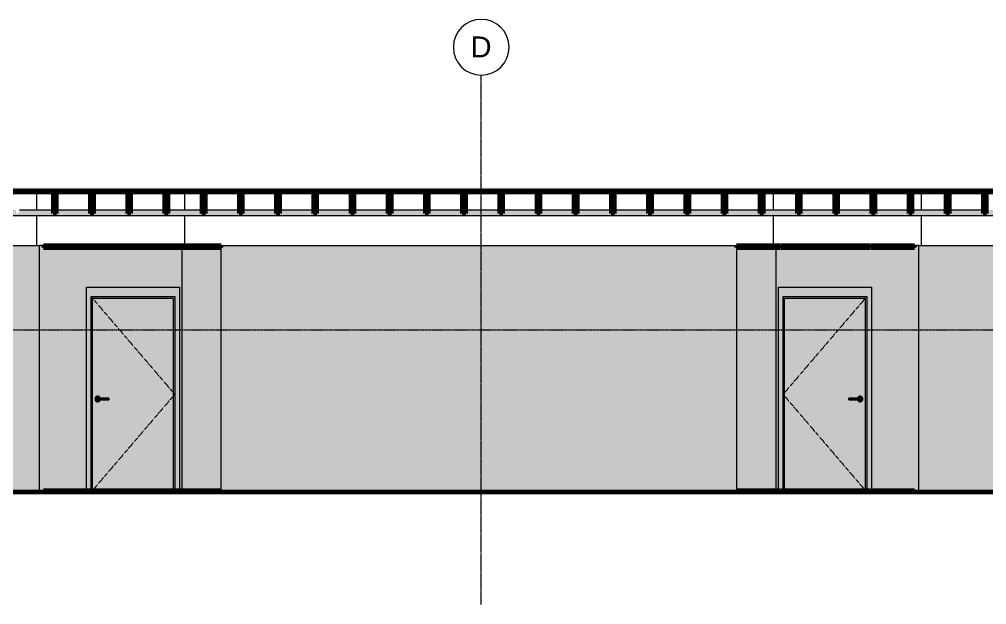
# Model space of a CAD drawing. Header units: inches. Extents: x 2871 to 9348, y -48 to 340.
# Drawn here: x 8180.7 to 8596.7, y 87.6 to 339.2 of the extents above; entities that cross this region are included whole.
import ezdxf

# ---------------------------------------------------------------- set-up
doc = ezdxf.new("R2010")
doc.units = ezdxf.units.IN
doc.header["$MEASUREMENT"] = 0
for name, pattern in [('Aligning Line 1_8_', [0.25, 0.125, -0.125]), ('Dash 1_16_', [0.125, 0.0625, -0.0625]), ('Grid Line 1_2_', [0.875, 0.5, -0.125, 0.125, -0.125])]:
    doc.linetypes.add(name, pattern=pattern)
for name, color, linetype, lineweight in [('0-3', 165, 'Continuous', 5), ('0-7', 130, 'Continuous', 5), ('A-CLNG', 13, 'Continuous', 18), ('A-CLNG-2', 13, 'Continuous', 60), ('A-DOOR', 31, 'Continuous', 18), ('A-DOOR-4', 31, 'Continuous', 9), ('A-DOOR-6', 31, 'Dash 1_16_', 9), ('A-DOOR-FRAM', 31, 'Continuous', 9), ('A-DOOR-FRAM-3', 31, 'Continuous', 18), ('A-FLOR', 192, 'Continuous', 18), ('A-FLOR-3', 250, 'Continuous', 60), ('A-FLOR-4', 21, 'Continuous', 18), ('A-FLOR-5', 135, 'Continuous', 5), ('A-FLOR-6', 10, 'Continuous', 18), ('A-FLOR-8', 192, 'Continuous', 60), ('A-FLOR-LEVL-1', 51, 'Grid Line 1_2_', 9), ('A-FLOR-MCUT-1', 10, 'Continuous', 18), ('A-FLOR-PATT-2', 253, 'Continuous', 9), ('G-ANNO-SYMB-1', 147, 'Aligning Line 1_8_', 9), ('I-WALL', 2, 'Continuous', 18), ('I-WALL-1', 2, 'Continuous', 5), ('P-PIPE', 3, 'Continuous', 9), ('P-PIPE-1', 3, 'Continuous', 5), ('S-BEAM', 12, 'Continuous', 9), ('S-BEAM-1', 12, 'Continuous', 60), ('S-GRID-1', 1, 'Grid Line 1_2_', 9), ('S-GRID-IDEN', 1, 'Continuous', 9), ('S-GRID-IDEN-1', 147, 'Continuous', 9)]:
    doc.layers.add(name, color=color, linetype=linetype, lineweight=lineweight)
doc.styles.add('Arial', font='arial.ttf', dxfattribs={"height": 9})

# ---------------------------------------------------------------- blocks, each defined once
blk = doc.blocks.new('CTR - 2nd Phase_rvt-7-Elevation 9 - a')
at = {"layer": 'A-FLOR-LEVL-1'}
blk.add_line((10303.21, 136), (11795.56, 136), dxfattribs=at)
blk = doc.blocks.new('CTR - 1st Phase - Unit Layouts_rvt-7-Elevation 9 - a')
at = {"layer": 'A-FLOR-LEVL-1'}
blk.add_line((10303.21, 136), (11795.56, 136), dxfattribs=at)
blk = doc.blocks.new('Grid - Grid Head - Circle-50561-Elevation 9 - a')
at = {"layer": 'S-GRID-IDEN-1'}
for start, end in [(0, 180), (180, 360)]:
    blk.add_arc((11535.19, 327.16), 12, start, end, dxfattribs=at)
blk = doc.blocks.new('CTR - 1st Phase - Shell_rvt-7-Elevation 9 - a')
at = {"layer": 'A-FLOR-4'}
blk.add_hatch(color=256, dxfattribs=at).paths.add_polyline_path([(11071.2, 265), (11747.21, 265), (11747.21, 265.75), (10351.58, 265.75), (10351.58, 265), (11060.3, 265)], flags=0)
at = {"layer": 'A-FLOR-5'}
blk.add_hatch(color=256, dxfattribs=at).paths.add_polyline_path([(11725.41, 265.75), (11747.21, 265.75), (11747.21, 266), (10351.58, 266), (10351.58, 265.75), (11714.5, 265.75)], flags=0)
at = {"layer": 'A-FLOR-PATT-2'}
h = blk.add_hatch(dxfattribs=at)
h.set_pattern_fill('FP_12', color=256, style=0, pattern_type=2)
h.set_pattern_definition([(0, (10972.352, 0), (15.36, 3.84), [0.634, -10.886, 0.634, -10.886, -61.44]), (0, (10972.352, 0), (15.36, 3.84), [-23.04, 0.634, -22.406, 0.634, -10.886, -26.88]), (0, (10972.352, 0), (15.36, 3.84), [-57.6, 0.634, -7.046, 0.634, -18.566]), (120, (10978.112, 1.92), (-11.005538, 11.38215), [0.634, -10.886, 0.634, -10.886, -61.44]), (120, (10978.112, 1.92), (-11.005538, 11.38215), [-23.04, 0.634, -22.406, 0.634, -10.886, -26.88]), (120, (10978.112, 1.92), (-11.005538, 11.38215), [-57.6, 0.634, -7.046, 0.634, -18.566]), (240, (10980.032, 9.6), (-4.354462, -15.22215), [0.634, -10.886, 0.634, -10.886, -61.44]), (240, (10980.032, 9.6), (-4.354462, -15.22215), [-23.04, 0.634, -22.406, 0.634, -10.886, -26.88]), (240, (10980.032, 9.6), (-4.354462, -15.22215), [-57.6, 0.634, -7.046, 0.634, -18.566])])
h.paths.add_polyline_path([(11071.2, 266), (11747.21, 266), (11747.21, 266.79), (10351.58, 266.79), (10351.58, 266), (11060.3, 266)], flags=0)
at = {"layer": 'A-FLOR-3'}
for p, q in [((10351.58, 265), (11747.21, 265)), ((11546.99, 136), (10351.58, 136))]:
    blk.add_line(p, q, dxfattribs=at)
at = {"layer": 'A-FLOR-6'}
for p, q in [((10647.94, 265), (10647.94, 257.19)), ((10711.64, 265), (10711.64, 257.19)), ((10964.74, 265), (10964.74, 257.19)), ((11028.44, 265), (11028.44, 257.19)), ((10647.94, 254.81), (10647.94, 241.88)), ((10711.64, 254.81), (10711.64, 241.88)), ((10964.74, 254.81), (10964.74, 241.88)), ((11028.44, 254.81), (11028.44, 241.88))]:
    blk.add_line(p, q, dxfattribs=at)
at = {"layer": 'A-FLOR-LEVL-1'}
blk.add_line((10303.21, 136), (11795.56, 136), dxfattribs=at)
at = {"layer": 'A-FLOR-MCUT-1'}
for p, q in [((11747.21, 266), (10351.58, 266)), ((11747.21, 265.75), (10351.58, 265.75))]:
    blk.add_line(p, q, dxfattribs=at)
at = {"layer": 'G-ANNO-SYMB-1'}
blk.add_line((10351.58, 205.76), (11747.21, 205.76), dxfattribs=at)
at = {"layer": 'S-GRID-1'}
blk.add_line((10839.19, 87.62), (10839.19, 315.16), dxfattribs=at)
at = {"layer": '0-3'}
blk.add_blockref('Grid - Grid Head - Circle-50561-Elevation 9 - a', (-696, 0), dxfattribs=at)
at = {"layer": 'S-GRID-IDEN', "insert": (10834.56, 331.8), "char_height": 9, "width": 11.0595, "attachment_point": 1, "style": 'Arial'}
blk.add_mtext('D', dxfattribs=at)
blk = doc.blocks.new('CTR - 1st Phase -Stairs _ Elevators_rvt-7-Elevation 9 - a')
at = {"layer": 'A-FLOR-LEVL-1'}
blk.add_line((10303.21, 136), (11795.56, 136), dxfattribs=at)
blk = doc.blocks.new('Dimension Lumber - 2x10-2056820-Elevation 9 - a')
at = {"layer": 'S-BEAM'}
blk.add_hatch(color=256, dxfattribs=at).paths.add_polyline_path([(11232.03, 255.75), (11232.54, 255.75), (11232.54, 265), (11231.04, 265), (11231.04, 255.75)], flags=0)
at = {"layer": 'S-BEAM-1'}
for p, q in [((11232.54, 265), (11231.04, 265)), ((11231.04, 265), (11231.04, 255.75)), ((11232.54, 255.75), (11232.54, 265)), ((11231.04, 255.75), (11232.54, 255.75))]:
    blk.add_line(p, q, dxfattribs=at)
blk = doc.blocks.new('Dimension Lumber - 2x10-2056821-Elevation 9 - a')
at = {"layer": 'S-BEAM'}
blk.add_hatch(color=256, dxfattribs=at).paths.add_polyline_path([(11023.04, 255.75), (11024.54, 255.75), (11024.54, 265), (11023.04, 265), (11023.04, 255.85)], flags=0)
at = {"layer": 'S-BEAM-1'}
for p, q in [((11024.54, 265), (11023.04, 265)), ((11023.04, 265), (11023.04, 255.75)), ((11024.54, 255.75), (11024.54, 265)), ((11023.04, 255.75), (11024.54, 255.75))]:
    blk.add_line(p, q, dxfattribs=at)
blk = doc.blocks.new('Dimension Lumber - 2x10-2056819-Elevation 9 - a')
at = {"layer": 'S-BEAM'}
blk.add_hatch(color=256, dxfattribs=at).paths.add_polyline_path([(11680.54, 255.75), (11680.54, 265), (11679.04, 265), (11679.04, 255.75), (11680.43, 255.75)], flags=0)
at = {"layer": 'S-BEAM-1'}
for p, q in [((11680.54, 265), (11679.04, 265)), ((11679.04, 265), (11679.04, 255.75)), ((11680.54, 255.75), (11680.54, 265)), ((11679.04, 255.75), (11680.54, 255.75))]:
    blk.add_line(p, q, dxfattribs=at)
blk = doc.blocks.new('Dimension Lumber - 2x10-2056818-Elevation 9 - a')
at = {"layer": 'S-BEAM'}
blk.add_hatch(color=256, dxfattribs=at).paths.add_polyline_path([(11744.54, 255.75), (11744.54, 265), (11743.04, 265), (11743.04, 255.75)], flags=0)
at = {"layer": 'S-BEAM-1'}
for p, q in [((11744.54, 265), (11743.04, 265)), ((11743.04, 265), (11743.04, 255.75)), ((11744.54, 255.75), (11744.54, 265)), ((11743.04, 255.75), (11744.54, 255.75))]:
    blk.add_line(p, q, dxfattribs=at)
blk = doc.blocks.new('HOLLOW METAL - UNIT DOOR-2058840-Elevation 9 - a')
at = {"layer": 'A-DOOR'}
h = blk.add_hatch(color=256, dxfattribs=at)
h.paths.add_polyline_path([(11004.36, 136.5), (11004.36, 219.38), (10969.61, 219.38), (10969.61, 136.5)], flags=0)
h.paths.add_polyline_path([(11002.13, 174.82), (11001.83, 174.86), (11001.54, 174.98), (11001.3, 175.16), (11001.11, 175.41), (11001.03, 175.61), (10997.31, 175.62), (10997.31, 176.39), (11001.03, 176.39), (11001.11, 176.59), (11001.33, 176.86), (11001.54, 177.02), (11001.83, 177.14), (11002.13, 177.18), (11002.44, 177.14), (11002.73, 177.02), (11002.97, 176.84), (11003.16, 176.59), (11003.28, 176.31), (11003.32, 176), (11003.28, 175.69), (11003.16, 175.41), (11002.97, 175.16), (11002.73, 174.98), (11002.44, 174.86)], flags=0)
for points in [[(11000.95, 176), (11001.45, 176), (11001.45, 176.39), (10997.31, 176.38), (10997.31, 176), (11000.33, 176)], [(11000.96, 175.61), (11001.45, 175.62), (11001.45, 176), (10997.31, 176), (10997.31, 175.61), (11000.95, 175.61)], [(11001.69, 176), (11002.43, 176), (11002.4, 176.14), (11002.34, 176.25), (11002.25, 176.33), (11002.16, 176.37), (11002.12, 176.38), (11001.95, 176.38), (11001.85, 176.38), (11001.45, 176.38), (11001.45, 176), (11001.69, 176)]]:
    blk.add_hatch(color=256, dxfattribs=at).paths.add_polyline_path(points, flags=0)
h = blk.add_hatch(color=256, dxfattribs=at)
h.paths.add_polyline_path([(11002.31, 176.28), (11002.4, 176.13), (11002.42, 176.1), (11002.43, 175.99), (11002.39, 175.83), (11002.34, 175.75), (11002.32, 175.76), (11002.38, 176.01), (11002.32, 176.25)], flags=0)
h.paths.add_polyline_path([(11002.13, 174.82), (11002.44, 174.86), (11002.73, 174.98), (11002.97, 175.16), (11003.16, 175.41), (11003.28, 175.69), (11003.32, 176), (11003.28, 176.31), (11003.16, 176.59), (11002.94, 176.86), (11002.73, 177.02), (11002.44, 177.14), (11002.13, 177.18), (11001.83, 177.14), (11001.54, 177.02), (11001.3, 176.84), (11001.11, 176.59), (11001.04, 176.39), (11002.05, 176.38), (11002.04, 176.39), (11002.19, 176.36), (11002.3, 176.29), (11002.31, 176.25), (11002.37, 175.97), (11002.31, 175.72), (11002.18, 175.64), (11002.1, 175.62), (11001.93, 175.61), (11001.86, 175.62), (11001.03, 175.61), (11001.11, 175.41), (11001.3, 175.16), (11001.54, 174.98), (11001.83, 174.86)], flags=0)
h = blk.add_hatch(color=256, dxfattribs=at)
h.paths.add_polyline_path([(11002.31, 175.72), (11002.41, 175.88), (11002.42, 175.9), (11002.42, 176), (11002.38, 176), (11002.32, 175.75)], flags=0)
h.paths.add_polyline_path([(11002.04, 175.61), (11002.19, 175.64), (11002.25, 175.67), (11002.31, 175.75), (11002.38, 176), (11001.45, 176), (11001.45, 175.61), (11001.48, 175.62), (11002.01, 175.61)], flags=0)
at = {"layer": 'A-DOOR-FRAM-3'}
for points in [[(10967.92, 136), (10968.17, 136), (10968.17, 136.5), (10968.99, 136.5), (10968.99, 220), (11004.99, 220), (11004.99, 136.5), (11006.32, 136.5), (11006.32, 136), (11006.57, 136), (11006.57, 136.5), (11006.99, 136.5), (11006.99, 224), (10966.99, 224), (10967, 136.5), (10967.92, 136.5)], [(11004.99, 136.5), (11004.99, 136.5), (11004.99, 220), (10968.99, 220), (10968.99, 136.5), (10969.61, 136.5), (10969.61, 219.38), (11004.36, 219.38), (11004.36, 136.5)]]:
    blk.add_hatch(color=256, dxfattribs=at).paths.add_polyline_path(points, flags=0)
at = {"layer": 'A-DOOR-4'}
for p, q in [((11001.45, 176.39), (10997.31, 176.39)), ((10997.31, 176), (10997.31, 176.39)), ((10997.31, 175.61), (10997.31, 176)), ((10997.31, 175.61), (11001.45, 175.61))]:
    blk.add_line(p, q, dxfattribs=at)
at = {"layer": 'A-DOOR-4', "flags": 128}
for points in [[(11002.04, 176.39), (11001.88, 176.39), (11001.5, 176.39), (11001.45, 176.39)], [(11001.45, 175.61), (11001.84, 175.61), (11002.03, 175.61), (11002.04, 175.61)]]:
    blk.add_lwpolyline(points, dxfattribs=at)
at = {"layer": 'A-DOOR-4'}
for start, end in [(0, 160.3657), (199.5633, 0)]:
    blk.add_arc((11002.13, 176), 1.18, start, end, dxfattribs=at)
at = {"layer": 'A-DOOR-6'}
for p, q in [((11004.99, 220), (10968.99, 178)), ((10968.99, 178), (11004.56, 136.5))]:
    blk.add_line(p, q, dxfattribs=at)
at = {"layer": 'A-DOOR-FRAM'}
for p, q in [((10968.99, 136.5), (10968.99, 220)), ((10968.99, 220), (11004.99, 220)), ((10969.61, 136.5), (10969.61, 219.38)), ((10969.61, 219.38), (11004.36, 219.38)), ((11004.36, 219.38), (11004.36, 136.5)), ((11004.99, 220), (11004.99, 136.5))]:
    blk.add_line(p, q, dxfattribs=at)
blk = doc.blocks.new('HOLLOW METAL - UNIT DOOR-2058696-Elevation 9 - a')
at = {"layer": 'A-DOOR'}
h = blk.add_hatch(color=256, dxfattribs=at)
h.paths.add_polyline_path([(10700.49, 136.5), (10706.76, 136.5), (10706.76, 219.38), (10672.01, 219.38), (10672.01, 136.5)], flags=0)
h.paths.add_polyline_path([(10674.24, 174.82), (10673.94, 174.86), (10673.65, 174.98), (10673.41, 175.16), (10673.22, 175.41), (10673.1, 175.69), (10673.06, 176), (10673.1, 176.31), (10673.23, 176.6), (10673.44, 176.86), (10673.65, 177.02), (10673.94, 177.14), (10674.24, 177.18), (10674.55, 177.14), (10674.83, 177.02), (10675.08, 176.84), (10675.27, 176.59), (10675.35, 176.39), (10679.07, 176.38), (10679.07, 175.61), (10675.35, 175.61), (10675.27, 175.41), (10675.08, 175.16), (10674.83, 174.98), (10674.55, 174.86)], flags=0)
h = blk.add_hatch(color=256, dxfattribs=at)
h.paths.add_polyline_path([(10674.06, 175.72), (10673.97, 175.88), (10673.96, 175.9), (10673.95, 176), (10673.98, 176.14), (10674.04, 176.25), (10674.06, 176.25), (10674, 175.99), (10674.06, 175.75)], flags=0)
h.paths.add_polyline_path([(10674.24, 174.82), (10674.59, 174.88), (10674.83, 174.98), (10675.08, 175.16), (10675.27, 175.41), (10675.35, 175.61), (10674.23, 175.62), (10674.08, 175.71), (10674.06, 175.75), (10674, 176.01), (10674.08, 176.29), (10674.19, 176.36), (10674.25, 176.38), (10674.43, 176.38), (10674.53, 176.38), (10675.35, 176.39), (10675.27, 176.59), (10675.05, 176.86), (10674.83, 177.02), (10674.55, 177.14), (10674.24, 177.18), (10673.94, 177.14), (10673.65, 177.02), (10673.41, 176.84), (10673.22, 176.59), (10673.1, 176.31), (10673.06, 176), (10673.1, 175.69), (10673.23, 175.4), (10673.41, 175.16), (10673.65, 174.98), (10673.94, 174.86)], flags=0)
for points in [[(10674.93, 175.61), (10674.93, 176), (10673.95, 176), (10673.99, 175.83), (10674.04, 175.75), (10674.1, 175.7), (10674.2, 175.64), (10674.28, 175.62), (10674.44, 175.61), (10674.52, 175.62), (10674.9, 175.62)], [(10679.07, 176), (10679.07, 176.39), (10674.93, 176.38), (10674.93, 176), (10678.68, 176)], [(10675.84, 175.61), (10679.07, 175.62), (10679.07, 176), (10674.93, 176), (10674.93, 175.61), (10675.59, 175.61)]]:
    blk.add_hatch(color=256, dxfattribs=at).paths.add_polyline_path(points, flags=0)
h = blk.add_hatch(color=256, dxfattribs=at)
h.paths.add_polyline_path([(10674.06, 176.28), (10673.97, 176.13), (10673.96, 176.1), (10673.96, 176), (10674, 176), (10674.06, 176.25)], flags=0)
h.paths.add_polyline_path([(10674.23, 176), (10674.93, 176), (10674.93, 176.39), (10674.9, 176.38), (10674.33, 176.38), (10674.34, 176.39), (10674.17, 176.35), (10674.08, 176.29), (10674.06, 176.25), (10674, 176), (10674.19, 176)], flags=0)
at = {"layer": 'A-DOOR-FRAM-3'}
for points in [[(10669.81, 136), (10670.06, 136), (10670.06, 136.5), (10671.39, 136.5), (10671.39, 220), (10707.39, 220), (10707.39, 136.5), (10708.21, 136.5), (10708.21, 136), (10708.46, 136), (10708.46, 136.5), (10709.39, 136.5), (10709.39, 224), (10669.39, 224), (10669.4, 136.5), (10669.81, 136.5)], [(10672.01, 136.5), (10672.01, 219.38), (10706.76, 219.38), (10706.76, 136.5), (10707.39, 136.5), (10707.39, 220), (10671.39, 220), (10671.39, 136.5)]]:
    blk.add_hatch(color=256, dxfattribs=at).paths.add_polyline_path(points, flags=0)
at = {"layer": 'A-DOOR-4'}
for p, q in [((10679.07, 176.39), (10674.93, 176.39)), ((10674.93, 175.61), (10679.07, 175.61)), ((10679.07, 176.39), (10679.07, 176)), ((10679.07, 176), (10679.07, 175.61))]:
    blk.add_line(p, q, dxfattribs=at)
at = {"layer": 'A-DOOR-4', "flags": 128}
for points in [[(10674.93, 176.39), (10674.53, 176.39), (10674.34, 176.39), (10674.34, 176.39)], [(10674.34, 175.61), (10674.5, 175.61), (10674.88, 175.61), (10674.93, 175.61)]]:
    blk.add_lwpolyline(points, dxfattribs=at)
at = {"layer": 'A-DOOR-4'}
for start, end in [(19.6343, 180), (180, 340.4367)]:
    blk.add_arc((10674.24, 176), 1.18, start, end, dxfattribs=at)
at = {"layer": 'A-DOOR-6'}
for p, q in [((10671.39, 220), (10707.39, 178)), ((10707.39, 178), (10671.82, 136.5))]:
    blk.add_line(p, q, dxfattribs=at)
at = {"layer": 'A-DOOR-FRAM'}
for p, q in [((10671.39, 220), (10707.39, 220)), ((10671.39, 136.5), (10671.39, 220)), ((10672.01, 219.38), (10706.76, 219.38)), ((10672.01, 136.5), (10672.01, 219.38)), ((10706.76, 219.38), (10706.76, 136.5)), ((10707.39, 220), (10707.39, 136.5))]:
    blk.add_line(p, q, dxfattribs=at)

msp = doc.modelspace()

# ---------------------------------------------------------------- hatches: boundary and pattern name
at = {"layer": 'A-CLNG'}
h = msp.add_hatch(color=256, dxfattribs=at)
h.paths.add_polyline_path([(8267.52, 241.07), (8267.52, 241.82), (8248.57, 241.82), (8248.57, 241.07), (8262.41, 241.07)], flags=0)
h.paths.add_polyline_path([(8209.92, 241.07), (8209.92, 241.82), (8190.97, 241.82), (8190.97, 241.07), (8209.5, 241.07)], flags=0)
h.paths.add_polyline_path([(8210.17, 241.07), (8248.32, 241.07), (8248.32, 241.82), (8210.17, 241.82)], flags=0)
h = msp.add_hatch(color=256, dxfattribs=at)
h.paths.add_polyline_path([(8565.64, 241.07), (8565.64, 241.82), (8546.69, 241.82), (8546.69, 241.07), (8547.1, 241.07)], flags=0)
h.paths.add_polyline_path([(8506.16, 241.07), (8508.04, 241.07), (8508.04, 241.82), (8489.09, 241.82), (8489.09, 241.07), (8506.1, 241.07)], flags=0)
h.paths.add_polyline_path([(8508.29, 241.07), (8546.44, 241.07), (8546.44, 241.82), (8508.29, 241.82)], flags=0)
at = {"layer": 'A-FLOR'}
h = msp.add_hatch(color=256, dxfattribs=at)
h.paths.add_polyline_path([(8190.97, 136), (8209.92, 136), (8209.92, 136.5), (8190.97, 136.5)], flags=0)
h.paths.add_polyline_path([(8248.32, 136), (8248.32, 136.5), (8210.17, 136.5), (8210.17, 136), (8247.5, 136)], flags=0)
h.paths.add_polyline_path([(8249.5, 136), (8267.52, 136), (8267.52, 136.5), (8248.57, 136.5), (8248.57, 136)], flags=0)
h = msp.add_hatch(color=256, dxfattribs=at)
h.paths.add_polyline_path([(8559.32, 136), (8565.64, 136), (8565.64, 136.5), (8546.69, 136.5), (8546.69, 136), (8547.1, 136)], flags=0)
h.paths.add_polyline_path([(8508.04, 136), (8508.04, 136.5), (8489.09, 136.5), (8489.09, 136), (8507.1, 136)], flags=0)
h.paths.add_polyline_path([(8508.29, 136), (8546.44, 136), (8546.44, 136.5), (8508.29, 136.5)], flags=0)
at = {"layer": 'I-WALL'}
h = msp.add_hatch(color=256, dxfattribs=at)
h.paths.add_polyline_path([(8190.97, 136), (8190.97, 136.5), (8209.5, 136.5), (8209.5, 224), (8249.5, 224), (8249.5, 136.5), (8250.5, 136.5), (8250.5, 241.07), (8248.57, 241.07), (8248.57, 241.82), (8250.5, 241.82), (8250.5, 242), (8189.3, 242), (8189.3, 136)], flags=0)
h.paths.add_polyline_path([(8218.79, 241.07), (8210.17, 241.07), (8210.17, 241.82), (8248.32, 241.82), (8248.32, 241.07), (8240.6, 241.07)], flags=0)
h.paths.add_polyline_path([(8190.97, 241.07), (8190.97, 241.82), (8209.92, 241.82), (8209.92, 241.07), (8196.99, 241.07)], flags=0)
h = msp.add_hatch(color=256, dxfattribs=at)
h.paths.add_polyline_path([(8250.5, 136.5), (8267.52, 136.5), (8267.52, 241.07), (8250.5, 241.07), (8250.5, 201.39)], flags=0)
h.paths.add_polyline_path([(8267.52, 241.82), (8267.52, 241.87), (8250.5, 241.87), (8250.5, 241.82), (8262.41, 241.82)], flags=0)
at = {"layer": 'I-WALL-1'}
for points in [[(8066.15, 136), (8189.3, 136), (8189.3, 241.87), (7952.9, 241.87), (7952.9, 136), (7978.92, 136)], [(8415.05, 136), (8489.09, 136), (8489.09, 241.87), (8267.52, 241.87), (8267.52, 136), (8327.83, 136)], [(8567.3, 136), (8903.3, 136), (8903.3, 241.87), (8567.3, 241.87), (8567.3, 201.39)]]:
    msp.add_hatch(color=256, dxfattribs=at).paths.add_polyline_path(points, flags=0)
h = msp.add_hatch(color=256, dxfattribs=at)
h.paths.add_polyline_path([(8506.1, 136.5), (8506.1, 241.07), (8489.09, 241.07), (8489.09, 136.5), (8502.28, 136.5)], flags=0)
h.paths.add_polyline_path([(8506.1, 241.82), (8506.1, 241.87), (8489.09, 241.87), (8489.09, 241.82), (8502.28, 241.82)], flags=0)
h = msp.add_hatch(color=256, dxfattribs=at)
h.paths.add_polyline_path([(8565.64, 136), (8567.3, 136), (8567.3, 242), (8506.1, 242), (8506.11, 241.82), (8508.04, 241.82), (8508.04, 241.07), (8506.1, 241.07), (8506.11, 136.5), (8507.1, 136.5), (8507.1, 224), (8547.1, 224), (8547.1, 136.5), (8565.64, 136.5)], flags=0)
h.paths.add_polyline_path([(8508.29, 241.07), (8508.29, 241.82), (8546.44, 241.82), (8546.44, 241.07), (8524.09, 241.07)], flags=0)
h.paths.add_polyline_path([(8565.64, 241.07), (8546.69, 241.07), (8546.69, 241.82), (8565.64, 241.82)], flags=0)
at = {"layer": 'P-PIPE-1'}
h = msp.add_hatch(color=256, dxfattribs=at)
h.paths.add_polyline_path([(8600.41, 256), (8611.15, 256), (8611.15, 257.19), (8596.65, 257.17), (8596.65, 256), (8599.05, 256)], flags=0)
h.paths.add_polyline_path([(8756.65, 256), (8771.15, 256), (8771.15, 257.19), (8756.65, 257.19), (8756.65, 256.19)], flags=0)
h.paths.add_polyline_path([(7944.71, 256), (7955.15, 256), (7955.15, 257.19), (7944.71, 257.19), (7944.71, 256.31)], flags=0)
h.paths.add_polyline_path([(9242.07, 256), (9242.07, 257.19), (9236.65, 257.19), (9236.65, 256), (9240.99, 256)], flags=0)
h.paths.add_polyline_path([(7956.65, 256), (7971.15, 256.01), (7971.15, 257.19), (7956.65, 257.19), (7956.65, 256)], flags=0)
h.paths.add_polyline_path([(8755.15, 256), (8755.15, 257.19), (8740.65, 257.19), (8740.65, 256), (8754.42, 256)], flags=0)
h.paths.add_polyline_path([(7972.65, 256), (7987.15, 256.01), (7987.15, 257.19), (7972.65, 257.19), (7972.65, 256.01)], flags=0)
h.paths.add_polyline_path([(9235.15, 256), (9235.15, 257.19), (9220.65, 257.19), (9220.65, 256), (9234.17, 256)], flags=0)
h.paths.add_polyline_path([(7988.65, 256), (8003.15, 256.01), (8003.15, 257.19), (7988.65, 257.19), (7988.65, 256.01)], flags=0)
h.paths.add_polyline_path([(8004.65, 256), (8019.15, 256.02), (8019.15, 257.19), (8004.65, 257.19), (8004.65, 256.01)], flags=0)
h.paths.add_polyline_path([(8772.65, 256), (8787.15, 256), (8787.15, 257.19), (8772.65, 257.19), (8772.65, 256.2)], flags=0)
h.paths.add_polyline_path([(8739.15, 256), (8739.15, 257.19), (8724.65, 257.19), (8724.65, 256), (8738.07, 256)], flags=0)
h.paths.add_polyline_path([(8020.65, 256), (8035.15, 256.02), (8035.15, 257.19), (8020.65, 257.19), (8020.65, 256.02)], flags=0)
h.paths.add_polyline_path([(9219.15, 256), (9219.15, 257.19), (9204.65, 257.19), (9204.65, 256), (9217.82, 256)], flags=0)
h.paths.add_polyline_path([(8036.65, 256), (8051.15, 256), (8051.15, 257.19), (8036.65, 257.18), (8036.65, 256.02)], flags=0)
h.paths.add_polyline_path([(8052.65, 256), (8067.15, 256), (8067.15, 257.19), (8052.65, 257.18), (8052.65, 256.03)], flags=0)
h.paths.add_polyline_path([(9203.15, 256), (9203.15, 257.19), (9188.65, 257.19), (9188.65, 256), (9202.83, 256)], flags=0)
h.paths.add_polyline_path([(8723.15, 256), (8723.15, 257.19), (8708.65, 257.19), (8708.65, 256), (8723.08, 256)], flags=0)
h.paths.add_polyline_path([(8068.65, 256), (8083.15, 256), (8083.15, 257.19), (8068.65, 257.18), (8068.65, 256.03)], flags=0)
h.paths.add_polyline_path([(9187.15, 256), (9187.15, 257.19), (9172.65, 257.19), (9172.65, 256), (9186.47, 256)], flags=0)
h.paths.add_polyline_path([(8084.65, 256), (8099.15, 256), (8099.15, 257.19), (8084.65, 257.18), (8084.65, 256.03)], flags=0)
h.paths.add_polyline_path([(8788.65, 256), (8803.15, 256), (8803.15, 257.19), (8788.65, 257.19), (8788.65, 256.2)], flags=0)
h.paths.add_polyline_path([(8100.65, 256), (8115.15, 256), (8115.15, 257.19), (8100.65, 257.18), (8100.65, 256.04)], flags=0)
h.paths.add_polyline_path([(8707.15, 256), (8707.15, 257.19), (8692.65, 257.19), (8692.65, 256), (8706.72, 256)], flags=0)
h.paths.add_polyline_path([(9171.15, 256), (9171.15, 257.19), (9156.65, 257.19), (9156.65, 256), (9170.12, 256)], flags=0)
h.paths.add_polyline_path([(8116.65, 256), (8131.15, 256), (8131.15, 257.19), (8116.65, 257.18), (8116.65, 256.04)], flags=0)
h.paths.add_polyline_path([(9155.15, 256), (9155.15, 257.19), (9140.65, 257.19), (9140.65, 256), (9155.12, 256)], flags=0)
h.paths.add_polyline_path([(8132.65, 256), (8147.15, 256), (8147.15, 257.19), (8132.65, 257.18), (8132.65, 256.04)], flags=0)
h.paths.add_polyline_path([(8804.65, 256), (8819.15, 256), (8819.15, 257.19), (8804.65, 257.19), (8804.65, 256.2)], flags=0)
h.paths.add_polyline_path([(8691.15, 256), (8691.15, 257.19), (8676.65, 257.19), (8676.65, 256), (8690.37, 256)], flags=0)
h.paths.add_polyline_path([(8148.65, 256), (8163.15, 256), (8163.15, 257.19), (8148.65, 257.18), (8148.65, 256.05)], flags=0)
h.paths.add_polyline_path([(9139.15, 256), (9139.15, 257.19), (9124.65, 257.19), (9124.65, 256), (9138.77, 256)], flags=0)
h.paths.add_polyline_path([(8164.65, 256), (8179.15, 256), (8179.15, 257.19), (8164.65, 257.18), (8164.65, 256.05)], flags=0)
h.paths.add_polyline_path([(9123.15, 256), (9123.15, 257.19), (9108.65, 257.19), (9108.65, 256), (9122.41, 256)], flags=0)
h.paths.add_polyline_path([(8180.65, 256), (8195.15, 256), (8195.15, 257.19), (8180.65, 257.18), (8180.65, 256.06)], flags=0)
h.paths.add_polyline_path([(8675.15, 256), (8675.15, 257.19), (8660.65, 257.19), (8660.65, 256), (8674.01, 256)], flags=0)
h.paths.add_polyline_path([(8196.65, 256), (8211.15, 256), (8211.15, 257.19), (8196.65, 257.18), (8196.65, 256.06)], flags=0)
h.paths.add_polyline_path([(8820.65, 256), (8835.15, 256), (8835.15, 257.19), (8820.65, 257.19), (8820.65, 256.21)], flags=0)
h.paths.add_polyline_path([(9107.15, 256), (9107.15, 257.19), (9092.65, 257.19), (9092.65, 256), (9106.06, 256)], flags=0)
h.paths.add_polyline_path([(8212.65, 256), (8227.15, 256), (8227.15, 257.19), (8212.65, 257.18), (8212.65, 256.06)], flags=0)
h.paths.add_polyline_path([(8659.15, 256), (8659.15, 257.19), (8644.65, 257.17), (8644.65, 256), (8659.02, 256)], flags=0)
h.paths.add_polyline_path([(9091.15, 256), (9091.15, 257.19), (9076.65, 257.19), (9076.65, 256), (9091.07, 256)], flags=0)
h.paths.add_polyline_path([(8228.65, 256), (8243.15, 256), (8243.15, 257.19), (8228.65, 257.18), (8228.65, 256.07)], flags=0)
h.paths.add_polyline_path([(8244.65, 256), (8259.15, 256), (8259.15, 257.19), (8244.65, 257.18), (8244.65, 256.07)], flags=0)
h.paths.add_polyline_path([(9075.15, 256), (9075.15, 257.19), (9060.65, 257.19), (9060.65, 256), (9074.71, 256)], flags=0)
h.paths.add_polyline_path([(8260.65, 256), (8275.15, 256), (8275.15, 257.19), (8260.65, 257.18), (8260.65, 256.07)], flags=0)
h.paths.add_polyline_path([(8836.65, 256), (8851.15, 256), (8851.15, 257.19), (8836.65, 257.19), (8836.65, 256.21)], flags=0)
h.paths.add_polyline_path([(8643.15, 256), (8643.15, 257.19), (8628.65, 257.17), (8628.65, 256), (8642.66, 256)], flags=0)
h.paths.add_polyline_path([(9059.15, 256), (9059.15, 257.19), (9044.65, 257.19), (9044.65, 256), (9058.36, 256)], flags=0)
h.paths.add_polyline_path([(8276.65, 256), (8291.15, 256), (8291.15, 257.19), (8276.65, 257.18), (8276.65, 256.08)], flags=0)
h.paths.add_polyline_path([(8292.65, 256), (8307.15, 256), (8307.15, 257.19), (8292.65, 257.18), (8292.65, 256.08)], flags=0)
h.paths.add_polyline_path([(8627.15, 256), (8627.15, 257.19), (8612.65, 257.17), (8612.65, 256), (8626.31, 256)], flags=0)
h.paths.add_polyline_path([(9043.15, 256), (9043.15, 257.19), (9028.65, 257.19), (9028.65, 256), (9042, 256)], flags=0)
h.paths.add_polyline_path([(8308.65, 256), (8323.15, 256), (8323.15, 257.19), (8308.65, 257.18), (8308.65, 256.09)], flags=0)
h.paths.add_polyline_path([(8324.65, 256), (8339.15, 256), (8339.15, 257.19), (8324.65, 257.18), (8324.65, 256.09)], flags=0)
h.paths.add_polyline_path([(9027.15, 256), (9027.15, 257.19), (9012.65, 257.19), (9012.65, 256), (9027.01, 256)], flags=0)
h.paths.add_polyline_path([(8340.65, 256), (8355.15, 256), (8355.15, 257.19), (8340.65, 257.18), (8340.65, 256.09)], flags=0)
h.paths.add_polyline_path([(9011.15, 256), (9011.15, 257.19), (8996.65, 257.19), (8996.65, 256), (9010.65, 256)], flags=0)
h.paths.add_polyline_path([(8356.65, 256), (8371.15, 256), (8371.15, 257.19), (8356.65, 257.17), (8356.65, 256.1)], flags=0)
h.paths.add_polyline_path([(8852.65, 256), (8867.15, 256), (8867.15, 257.19), (8852.65, 257.19), (8852.65, 256.22)], flags=0)
h.paths.add_polyline_path([(8372.65, 256), (8387.15, 256), (8387.15, 257.19), (8372.65, 257.17), (8372.65, 256.1)], flags=0)
h.paths.add_polyline_path([(8994.36, 256), (8995.15, 256), (8995.15, 257.19), (8980.65, 257.19), (8980.67, 256), (8994.3, 256)], flags=0)
h.paths.add_polyline_path([(8388.65, 256), (8403.15, 256), (8403.15, 257.19), (8388.65, 257.17), (8388.65, 256.11)], flags=0)
h.paths.add_polyline_path([(8404.65, 256), (8419.15, 256), (8419.15, 257.19), (8404.65, 257.17), (8404.65, 256.11)], flags=0)
h.paths.add_polyline_path([(8595.15, 256), (8595.15, 257.19), (8580.65, 257.17), (8580.65, 256), (8594.96, 256)], flags=0)
h.paths.add_polyline_path([(8979.15, 256), (8979.15, 257.19), (8964.65, 257.19), (8964.65, 256), (8977.94, 256)], flags=0)
h.paths.add_polyline_path([(8420.65, 256), (8435.15, 256), (8435.15, 257.19), (8420.65, 257.17), (8420.65, 256.11)], flags=0)
h.paths.add_polyline_path([(8963.15, 256), (8963.15, 257.19), (8948.65, 257.19), (8948.65, 256), (8962.95, 256)], flags=0)
h.paths.add_polyline_path([(8436.65, 256), (8451.15, 256), (8451.15, 257.19), (8436.65, 257.17), (8436.65, 256.12)], flags=0)
h.paths.add_polyline_path([(8452.65, 256), (8467.15, 256), (8467.15, 257.19), (8452.65, 257.17), (8452.65, 256.12)], flags=0)
h.paths.add_polyline_path([(8868.65, 256), (8883.15, 256), (8883.15, 257.19), (8868.65, 257.19), (8868.65, 256.22)], flags=0)
h.paths.add_polyline_path([(8579.15, 256), (8579.15, 257.19), (8564.65, 257.17), (8564.65, 256), (8578.61, 256)], flags=0)
h.paths.add_polyline_path([(8947.15, 256), (8947.15, 257.19), (8932.65, 257.19), (8932.65, 256), (8946.6, 256)], flags=0)
h.paths.add_polyline_path([(8468.65, 256), (8483.15, 256), (8483.15, 257.19), (8468.65, 257.17), (8468.65, 256.12)], flags=0)
h.paths.add_polyline_path([(8484.65, 256), (8499.15, 256), (8499.15, 257.19), (8484.65, 257.17), (8484.65, 256.13)], flags=0)
h.paths.add_polyline_path([(8931.15, 256), (8931.15, 257.19), (8916.65, 257.19), (8916.65, 256), (8930.24, 256)], flags=0)
h.paths.add_polyline_path([(8500.65, 256), (8515.15, 256), (8515.15, 257.19), (8500.65, 257.17), (8500.65, 256.13)], flags=0)
h.paths.add_polyline_path([(8915.15, 256), (8915.15, 257.19), (8900.65, 257.19), (8900.65, 256), (8913.89, 256)], flags=0)
h.paths.add_polyline_path([(8516.65, 256), (8531.15, 256), (8531.15, 257.19), (8516.65, 257.17), (8516.65, 256.14)], flags=0)
h.paths.add_polyline_path([(8563.15, 256), (8563.15, 257.19), (8548.65, 257.17), (8548.65, 256), (8562.25, 256)], flags=0)
h.paths.add_polyline_path([(8532.65, 256), (8547.15, 256), (8547.15, 257.19), (8532.65, 257.17), (8532.65, 256.14)], flags=0)
h.paths.add_polyline_path([(8884.65, 256), (8899.15, 256), (8899.15, 257.19), (8884.65, 257.19), (8884.65, 256.22)], flags=0)
msp.add_hatch(color=256, dxfattribs=at).paths.add_polyline_path([(8609.95, 254.81), (9242.07, 254.81), (9242.07, 256), (9236.65, 256), (9236.65, 255.75), (9235.15, 255.75), (9235.15, 256), (9220.65, 256), (9220.65, 255.75), (9219.15, 255.75), (9219.15, 256), (9204.65, 256), (9204.65, 255.75), (9203.15, 255.75), (9203.15, 256), (9188.65, 256), (9188.65, 255.75), (9187.15, 255.75), (9187.15, 256), (9172.65, 256), (9172.65, 255.75), (9171.15, 255.75), (9171.15, 256), (9156.65, 256), (9156.65, 255.75), (9155.15, 255.75), (9155.15, 256), (9140.65, 256), (9140.65, 255.75), (9139.15, 255.75), (9139.15, 256), (9124.65, 256), (9124.65, 255.75), (9123.15, 255.75), (9123.15, 256), (9108.65, 256), (9108.65, 255.75), (9107.15, 255.75), (9107.15, 256), (9092.65, 256), (9092.65, 255.75), (9091.15, 255.75), (9091.15, 256), (9076.65, 256), (9076.65, 255.75), (9075.15, 255.75), (9075.15, 256), (9060.65, 256), (9060.65, 255.75), (9059.15, 255.75), (9059.15, 256), (9044.65, 256), (9044.65, 255.75), (9043.15, 255.75), (9043.15, 256), (9028.65, 256), (9028.65, 255.75), (9027.15, 255.75), (9027.15, 256), (9012.65, 256), (9012.65, 255.75), (9011.15, 255.75), (9011.15, 256), (8996.65, 256), (8996.65, 255.75), (8995.15, 255.75), (8995.15, 256), (8980.65, 256), (8980.65, 255.75), (8979.15, 255.75), (8979.15, 256), (8964.65, 256), (8964.65, 255.75), (8963.15, 255.76), (8963.15, 256), (8948.65, 256), (8948.65, 255.75), (8947.15, 255.76), (8947.15, 256), (8932.65, 256), (8932.65, 255.75), (8931.15, 255.77), (8931.15, 256), (8916.65, 256), (8916.65, 255.75), (8915.15, 255.77), (8915.15, 256), (8900.65, 256), (8900.65, 255.75), (8899.15, 255.75), (8899.15, 256), (8884.65, 256), (8884.65, 255.75), (8883.15, 255.75), (8883.15, 256), (8868.65, 256), (8868.65, 255.75), (8867.15, 255.75), (8867.15, 256), (8852.65, 256), (8852.65, 255.75), (8851.15, 255.75), (8851.15, 256), (8836.65, 256), (8836.65, 255.75), (8835.15, 255.75), (8835.15, 256), (8820.65, 256), (8820.65, 255.75), (8819.15, 255.75), (8819.15, 256), (8804.65, 256), (8804.65, 255.75), (8803.15, 255.75), (8803.15, 256), (8788.65, 256), (8788.65, 255.75), (8787.15, 255.75), (8787.13, 256), (8772.65, 256), (8772.65, 255.75), (8771.15, 255.75), (8771.15, 256), (8756.65, 256), (8756.65, 255.75), (8755.15, 255.75), (8755.15, 256), (8740.65, 256), (8740.65, 255.75), (8739.15, 255.75), (8739.15, 256), (8724.65, 256), (8724.65, 255.75), (8723.15, 255.75), (8723.15, 256), (8708.65, 256), (8708.65, 255.75), (8707.15, 255.75), (8707.15, 256), (8692.65, 256), (8692.65, 255.75), (8691.15, 255.75), (8691.15, 256), (8676.65, 256), (8676.65, 255.75), (8675.15, 255.75), (8675.15, 256), (8660.65, 256), (8660.65, 255.75), (8659.15, 255.75), (8659.15, 256), (8644.65, 256), (8644.65, 255.75), (8643.15, 255.75), (8643.15, 256), (8628.65, 256), (8628.65, 255.75), (8627.15, 255.75), (8627.15, 256), (8612.65, 256), (8612.65, 255.75), (8611.15, 255.75), (8611.15, 256), (8596.65, 256), (8596.65, 255.75), (8595.15, 255.75), (8595.15, 256), (8580.65, 256), (8580.65, 255.75), (8579.15, 255.75), (8579.15, 256), (8564.65, 256), (8564.65, 255.75), (8563.15, 255.75), (8563.15, 256), (8548.65, 256), (8548.65, 255.75), (8547.15, 255.75), (8547.15, 256), (8532.65, 256), (8532.65, 255.75), (8531.15, 255.75), (8531.15, 256), (8516.65, 256), (8516.65, 255.75), (8515.15, 255.75), (8515.15, 256), (8500.65, 256), (8500.65, 255.75), (8499.15, 255.75), (8499.15, 256), (8484.65, 256), (8484.65, 255.75), (8483.15, 255.75), (8483.15, 256), (8468.65, 256), (8468.65, 255.75), (8467.15, 255.75), (8467.15, 256), (8452.65, 256), (8452.65, 255.75), (8451.15, 255.75), (8451.15, 256), (8436.65, 256), (8436.65, 255.75), (8435.15, 255.75), (8435.15, 256), (8420.65, 256), (8420.65, 255.75), (8419.15, 255.75), (8419.14, 256), (8404.65, 256), (8404.65, 255.75), (8403.15, 255.75), (8403.15, 256), (8388.65, 256), (8388.65, 255.75), (8387.15, 255.75), (8387.15, 256), (8372.65, 256), (8372.65, 255.75), (8371.15, 255.75), (8371.15, 256), (8356.65, 256), (8356.65, 255.75), (8355.15, 255.75), (8355.15, 256), (8340.65, 256), (8340.65, 255.75), (8339.15, 255.75), (8339.15, 256), (8324.65, 256), (8324.65, 255.75), (8323.15, 255.75), (8323.15, 256), (8308.65, 256), (8308.65, 255.75), (8307.15, 255.75), (8307.15, 256), (8292.65, 256), (8292.65, 255.75), (8291.15, 255.75), (8291.15, 256), (8276.65, 256), (8276.65, 255.75), (8275.15, 255.75), (8275.15, 256), (8260.65, 256), (8260.65, 255.75), (8259.15, 255.75), (8259.15, 256), (8244.65, 256), (8244.65, 255.75), (8243.15, 255.75), (8243.15, 256), (8228.65, 256), (8228.65, 255.75), (8227.15, 255.75), (8227.15, 256), (8212.65, 256), (8212.65, 255.75), (8211.15, 255.75), (8211.15, 256), (8196.65, 256), (8196.65, 255.75), (8195.15, 255.75), (8195.15, 256), (8180.65, 256), (8180.65, 255.75), (8179.15, 255.75), (8179.15, 256), (8164.65, 256), (8164.65, 255.75), (8163.15, 255.75), (8163.15, 256), (8148.65, 256), (8148.65, 255.75), (8147.15, 255.75), (8147.15, 256), (8132.65, 256), (8132.65, 255.75), (8131.15, 255.75), (8131.15, 256), (8116.65, 256), (8116.65, 255.75), (8115.15, 255.75), (8115.15, 256), (8100.65, 256), (8100.65, 255.75), (8099.15, 255.75), (8099.15, 256), (8084.65, 256), (8084.65, 255.75), (8083.15, 255.75), (8083.15, 256), (8068.65, 256), (8068.65, 255.75), (8067.15, 255.75), (8067.15, 256), (8052.65, 256), (8052.65, 255.75), (8051.15, 255.75), (8051.15, 256), (8036.65, 255.98), (8036.65, 255.75), (8035.15, 255.75), (8035.15, 256), (8020.65, 255.98), (8020.65, 255.75), (8019.15, 255.75), (8019.15, 256), (8004.65, 255.99), (8004.65, 255.75), (8003.15, 255.75), (8003.15, 256), (7988.65, 255.99), (7988.65, 255.75), (7987.15, 255.75), (7987.15, 256), (7972.65, 255.99), (7972.65, 255.75), (7971.15, 255.75), (7971.15, 256), (7956.65, 256), (7956.65, 255.75), (7955.15, 255.75), (7955.15, 256), (7944.71, 256), (7944.71, 254.81), (8608.59, 254.81)], flags=0)

# ---------------------------------------------------------------- linework, layer by layer
at = {"layer": 'A-CLNG-2'}
for p, q in [((8209.92, 241.82), (8190.97, 241.82)), ((8190.97, 241.82), (8190.97, 241.07)), ((8209.92, 241.07), (8209.92, 241.82)), ((8248.32, 241.82), (8210.17, 241.82)), ((8210.17, 241.82), (8210.17, 241.07)), ((8248.32, 241.07), (8248.32, 241.82)), ((8267.52, 241.82), (8248.57, 241.82)), ((8248.57, 241.82), (8248.57, 241.07)), ((8267.52, 241.07), (8267.52, 241.82)), ((8508.04, 241.82), (8489.09, 241.82)), ((8489.09, 241.82), (8489.09, 241.07)), ((8508.04, 241.07), (8508.04, 241.82)), ((8546.44, 241.82), (8508.29, 241.82)), ((8508.29, 241.82), (8508.29, 241.07)), ((8546.44, 241.07), (8546.44, 241.82)), ((8565.64, 241.82), (8546.69, 241.82)), ((8546.69, 241.82), (8546.69, 241.07)), ((8565.64, 241.07), (8565.64, 241.82)), ((8190.97, 241.07), (8209.92, 241.07)), ((8210.17, 241.07), (8248.32, 241.07)), ((8248.57, 241.07), (8267.52, 241.07)), ((8489.09, 241.07), (8508.04, 241.07)), ((8508.29, 241.07), (8546.44, 241.07)), ((8546.69, 241.07), (8565.64, 241.07))]:
    msp.add_line(p, q, dxfattribs=at)
at = {"layer": 'A-FLOR-8'}
for p, q in [((8209.92, 136.5), (8190.97, 136.5)), ((8190.97, 136.5), (8190.97, 135.98)), ((8209.92, 135.98), (8209.92, 136.5)), ((8248.32, 136.5), (8210.17, 136.5)), ((8210.17, 136.5), (8210.17, 135.98)), ((8248.32, 135.98), (8248.32, 136.5)), ((8267.52, 136.5), (8248.57, 136.5)), ((8248.57, 136.5), (8248.57, 135.98)), ((8267.52, 135.98), (8267.52, 136.5)), ((8508.04, 136.5), (8489.09, 136.5)), ((8489.09, 136.5), (8489.09, 135.98)), ((8508.04, 135.98), (8508.04, 136.5)), ((8546.44, 136.5), (8508.29, 136.5)), ((8508.29, 136.5), (8508.29, 135.98)), ((8546.44, 135.98), (8546.44, 136.5)), ((8565.64, 136.5), (8546.69, 136.5)), ((8546.69, 136.5), (8546.69, 135.98)), ((8565.64, 135.98), (8565.64, 136.5))]:
    msp.add_line(p, q, dxfattribs=at)
at = {"layer": 'A-FLOR-LEVL-1'}
msp.add_line((7843.33, 136), (9335.68, 136), dxfattribs=at)
at = {"layer": 'I-WALL'}
for p, q in [((8189.3, 241.87), (7952.9, 241.87)), ((8189.3, 136), (8189.3, 242)), ((8250.5, 242), (8189.3, 242)), ((8250.5, 241.82), (8250.5, 242)), ((8506.1, 241.87), (8250.5, 241.87)), ((8267.52, 241.82), (8267.52, 241.87)), ((8489.09, 241.87), (8489.09, 241.82)), ((8567.3, 242), (8506.1, 242)), ((8506.1, 242), (8506.1, 241.82)), ((8567.3, 242), (8567.3, 136)), ((8909.3, 241.87), (8567.3, 241.87)), ((8250.5, 241.07), (8250.5, 136.5)), ((8267.52, 136.5), (8267.52, 241.07)), ((8489.09, 241.07), (8489.09, 136.5)), ((8506.1, 136.5), (8506.1, 241.07)), ((8209.5, 136.5), (8209.5, 224)), ((8209.5, 224), (8249.5, 224)), ((8249.5, 224), (8249.5, 136.5)), ((8507.1, 136.5), (8507.1, 224)), ((8507.1, 224), (8547.1, 224)), ((8547.1, 224), (8547.1, 136.5))]:
    msp.add_line(p, q, dxfattribs=at)
at = {"layer": 'P-PIPE'}
for p, q in [((7944.71, 254.81), (9242.07, 254.81)), ((8195.15, 257.19), (8180.65, 257.19)), ((8211.15, 257.19), (8196.65, 257.19)), ((8227.15, 257.19), (8212.65, 257.19)), ((8243.15, 257.19), (8228.65, 257.19)), ((8259.15, 257.19), (8244.65, 257.19)), ((8275.15, 257.19), (8260.65, 257.19)), ((8291.15, 257.19), (8276.65, 257.19)), ((8307.15, 257.19), (8292.65, 257.19)), ((8323.15, 257.19), (8308.65, 257.19)), ((8339.15, 257.19), (8324.65, 257.19)), ((8355.15, 257.19), (8340.65, 257.19)), ((8371.15, 257.19), (8356.65, 257.19)), ((8387.15, 257.19), (8372.65, 257.19)), ((8403.15, 257.19), (8388.65, 257.19)), ((8419.15, 257.19), (8404.65, 257.19)), ((8435.15, 257.19), (8420.65, 257.19)), ((8451.15, 257.19), (8436.65, 257.19)), ((8467.15, 257.19), (8452.65, 257.19)), ((8483.15, 257.19), (8468.65, 257.19)), ((8499.15, 257.19), (8484.65, 257.19)), ((8515.15, 257.19), (8500.65, 257.19)), ((8531.15, 257.19), (8516.65, 257.19)), ((8547.15, 257.19), (8532.65, 257.19)), ((8563.15, 257.19), (8548.65, 257.19)), ((8579.15, 257.19), (8564.65, 257.19)), ((8595.15, 257.19), (8580.65, 257.19))]:
    msp.add_line(p, q, dxfattribs=at)

# ---------------------------------------------------------------- block references
at = {"layer": '0-7'}
for name in ['CTR - 1st Phase - Shell_rvt-7-Elevation 9 - a', 'CTR - 1st Phase -Stairs _ Elevators_rvt-7-Elevation 9 - a', 'CTR - 2nd Phase_rvt-7-Elevation 9 - a', 'CTR - 1st Phase - Unit Layouts_rvt-7-Elevation 9 - a']:
    msp.add_blockref(name, (-2459.89, 0), dxfattribs=at)
at = {"layer": 'A-DOOR'}
for name in ['HOLLOW METAL - UNIT DOOR-2058696-Elevation 9 - a', 'HOLLOW METAL - UNIT DOOR-2058840-Elevation 9 - a']:
    msp.add_blockref(name, (-2459.89, 0), dxfattribs=at)
at = {"layer": 'S-BEAM'}
for name, p in [('Dimension Lumber - 2x10-2056818-Elevation 9 - a', (-3547.89, 0)), ('Dimension Lumber - 2x10-2056818-Elevation 9 - a', (-3531.89, 0)), ('Dimension Lumber - 2x10-2056818-Elevation 9 - a', (-3515.89, 0)), ('Dimension Lumber - 2x10-2056818-Elevation 9 - a', (-3499.89, 0)), ('Dimension Lumber - 2x10-2056819-Elevation 9 - a', (-3419.89, 0)), ('Dimension Lumber - 2x10-2056819-Elevation 9 - a', (-3403.89, 0)), ('Dimension Lumber - 2x10-2056819-Elevation 9 - a', (-3387.89, 0)), ('Dimension Lumber - 2x10-2056819-Elevation 9 - a', (-3371.89, 0)), ('Dimension Lumber - 2x10-2056819-Elevation 9 - a', (-3355.89, 0)), ('Dimension Lumber - 2x10-2056819-Elevation 9 - a', (-3339.89, 0)), ('Dimension Lumber - 2x10-2056819-Elevation 9 - a', (-3323.89, 0)), ('Dimension Lumber - 2x10-2056819-Elevation 9 - a', (-3307.89, 0)), ('Dimension Lumber - 2x10-2056820-Elevation 9 - a', (-2843.89, 0)), ('Dimension Lumber - 2x10-2056820-Elevation 9 - a', (-2827.89, 0)), ('Dimension Lumber - 2x10-2056820-Elevation 9 - a', (-2811.89, 0)), ('Dimension Lumber - 2x10-2056820-Elevation 9 - a', (-2795.89, 0)), ('Dimension Lumber - 2x10-2056820-Elevation 9 - a', (-2779.89, 0)), ('Dimension Lumber - 2x10-2056820-Elevation 9 - a', (-2763.89, 0)), ('Dimension Lumber - 2x10-2056820-Elevation 9 - a', (-2747.89, 0)), ('Dimension Lumber - 2x10-2056820-Elevation 9 - a', (-2731.89, 0)), ('Dimension Lumber - 2x10-2056821-Elevation 9 - a', (-2507.89, 0)), ('Dimension Lumber - 2x10-2056821-Elevation 9 - a', (-2491.89, 0)), ('Dimension Lumber - 2x10-2056821-Elevation 9 - a', (-2475.89, 0)), ('Dimension Lumber - 2x10-2056821-Elevation 9 - a', (-2459.89, 0)), ('Dimension Lumber - 2x10-2056820-Elevation 9 - a', (-2651.89, 0)), ('Dimension Lumber - 2x10-2056820-Elevation 9 - a', (-2635.89, 0))]:
    msp.add_blockref(name, p, dxfattribs=at)

doc.saveas('drawing.dxf')
